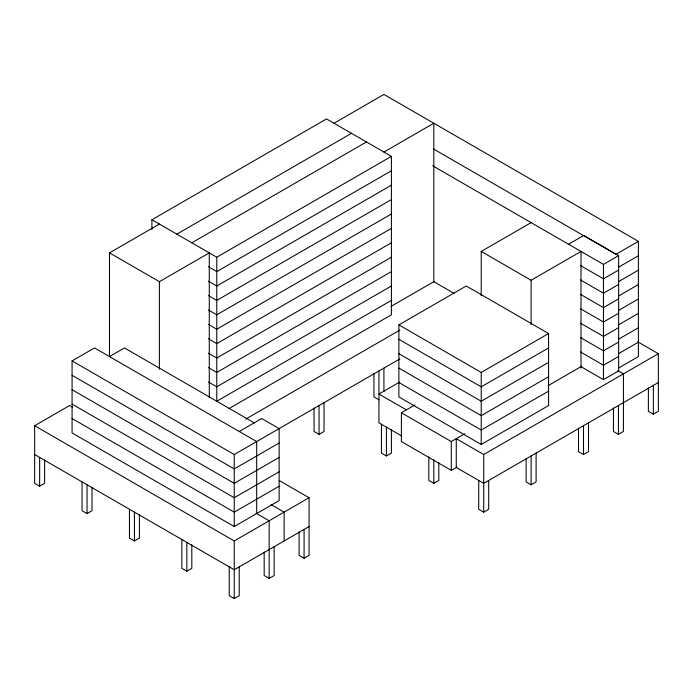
<?xml version="1.0" encoding="UTF-8"?>
<svg xmlns="http://www.w3.org/2000/svg" width="693" height="693" viewBox="0 0 693 693"><rect width="100%" height="100%" fill="white"/><g stroke="black" fill="none" stroke-linecap="round" stroke-linejoin="round"><path stroke-width="1.04" d="M151.906 229.444L151.906 219.75L326.542 118.919L391.406 156.367L391.406 314.813L228.907 408.627M254.192 422.843L124.463 347.938L109.494 356.583L109.494 252.876L159.39 224.064M334.026 123.241L383.922 94.439L638.392 241.355L638.392 356.583L618.745 367.922M176.854 234.147L351.49 133.325M191.822 242.793L366.458 141.97M109.494 252.876L159.39 281.679L209.286 252.876L209.286 397.635M383.922 152.053L433.818 123.241L433.818 282.042M151.906 219.75L216.77 257.198L391.406 156.367M391.406 170.773L216.77 271.604L208.454 266.796M239.224 431.479L261.677 418.52L279.14 428.603L279.14 500.623L234.234 526.541L72.072 432.926L72.072 360.906L94.525 347.938L256.687 441.562L256.687 513.582M391.406 185.178L216.77 286.001L208.454 281.202M391.406 199.584L216.77 300.407L208.454 295.608M391.406 213.99L216.77 314.813L208.454 310.014M44.629 459.866L44.629 483.333L39.64 486.217L34.65 483.333L34.65 425.719L69.577 405.552L72.393 407.181M391.406 228.387L216.77 329.218L208.454 324.411M391.406 242.793L216.77 343.615L208.454 338.816M391.406 257.198L216.77 358.021L208.454 353.222M391.406 271.604L216.77 372.427L208.454 367.628M391.406 286.001L216.77 386.833L208.454 382.025M216.77 401.238L391.406 300.407M481.219 295.729L481.219 251.438L531.115 222.626M390.835 306.497L433.818 281.687L454.149 293.425M398.891 324.896L466.25 286.001L548.579 333.532L548.579 405.552L481.219 444.447L398.891 396.916L398.891 324.896L481.219 372.427L548.579 333.532M245.729 419.083L399.896 330.076M82.051 481.895L82.051 510.706L87.041 513.582L92.03 510.706L92.03 487.231M568.537 244.231L583.714 235.473L618.641 255.639L618.641 370.868L603.464 379.625L580.483 366.363M481.219 251.438L531.115 280.241L581.011 251.438L581.011 368.104M72.072 360.906L234.234 454.53L279.14 428.603M279.366 428.473L399.896 358.879M279.14 443L234.234 468.927L72.072 375.303M638.392 241.355L615.938 254.314L433.255 148.848M399.558 382.12L378.932 394.031L406.375 409.875M432.631 165.766L603.464 264.397L618.641 255.639M129.452 509.26L129.452 538.071L134.442 540.947L139.432 538.071L139.432 514.596M279.14 457.406L234.234 483.333L72.072 389.709M314.068 408.012L314.068 431.479L319.057 434.364L324.047 431.479L324.047 402.676M618.745 267.1L638.392 255.76M618.641 270.045L603.464 278.803L580.483 265.532M279.14 471.812L234.234 497.739L72.072 404.114M618.745 281.505L638.392 270.157M618.641 284.442L603.464 293.208L580.483 279.937M456.869 467.143L451.282 470.374L401.386 441.562L401.386 412.759L414.812 405.007M279.14 486.217L234.234 512.144L72.072 418.52M618.745 295.911L638.392 284.563M618.641 298.848L603.464 307.614L580.483 294.343M548.579 347.938L481.219 386.833L398.891 339.301M618.745 310.308L638.392 298.969M618.641 313.253L603.464 322.011L580.483 308.749M34.65 425.719L234.234 540.947L309.078 497.739L309.078 555.353L304.088 558.237L299.099 555.353L299.099 531.877M181.843 539.509L181.843 568.321L186.833 571.197L191.822 568.321L191.822 544.845M381.427 424.281L381.427 453.092L386.417 455.968L391.406 453.092L391.406 429.617M548.579 362.344L481.219 401.23L398.891 353.699M618.745 324.714L638.392 313.375M618.641 327.659L603.464 336.417L580.483 323.155M548.579 376.749L481.219 415.635L398.891 368.104M618.745 339.12L638.392 327.772M618.641 342.056L603.464 350.823L580.483 337.552M401.386 412.759L451.282 441.562L464.708 433.809M548.163 385.629L581.912 366.147M309.078 526.55L234.234 569.759L34.65 454.53M548.579 391.155L481.219 430.041L398.891 382.51M618.745 353.525L638.392 342.177M618.641 356.462L603.464 365.228L580.483 351.957M229.244 566.874L229.244 595.685L234.234 598.561L239.224 595.685L239.224 566.874M264.172 552.044L264.172 575.519L269.161 578.395L274.151 575.519L274.151 546.708M428.828 456.982L428.828 480.457L433.818 483.333L438.808 480.457L438.808 462.318M658.35 382.51L483.714 483.333L456.271 467.489L456.271 438.686L483.714 454.53L658.35 353.699L658.35 411.321L653.36 414.197L648.371 411.321L648.371 387.846M478.724 480.457L478.724 509.26L483.714 512.144L488.704 509.26L488.704 480.457M526.126 458.42L526.126 481.895L531.115 484.779L536.105 481.895L536.105 453.092M578.516 428.179L578.516 451.645L583.506 454.53L588.496 451.645L588.496 422.843M613.444 408.012L613.444 431.479L618.433 434.364L623.423 431.479L623.423 373.865L617.818 370.634M637.794 341.831L658.35 353.699M378.932 399.792L373.943 396.916L373.943 373.44M401.801 436.044L378.932 422.843L378.932 370.989M279.288 480.544L309.078 497.739M271.102 504.617L284.13 512.144L284.13 540.947M256.046 513.21L269.161 520.781L269.161 578.395M653.36 385.395L653.36 414.197M618.433 405.552L618.433 434.364M603.464 264.397L603.464 379.625M583.506 425.719L583.506 454.53M531.115 280.241L531.115 324.532M531.115 455.968L531.115 484.779M483.714 454.53L483.714 512.144M481.219 372.427L481.219 444.447M451.282 441.562L451.282 470.374M433.818 459.866L433.818 483.333M386.417 427.165L386.417 455.968M383.922 368.104L383.922 391.58M319.057 405.552L319.057 434.364M304.088 529.426L304.088 558.237M234.234 454.53L234.234 526.541M234.234 540.947L234.234 598.561M216.77 257.198L216.77 401.628M186.833 542.394L186.833 571.197M159.39 281.679L159.39 369.187M134.442 512.144L134.442 540.947M87.041 484.779L87.041 513.582M39.64 457.406L39.64 486.217"/></g></svg>
